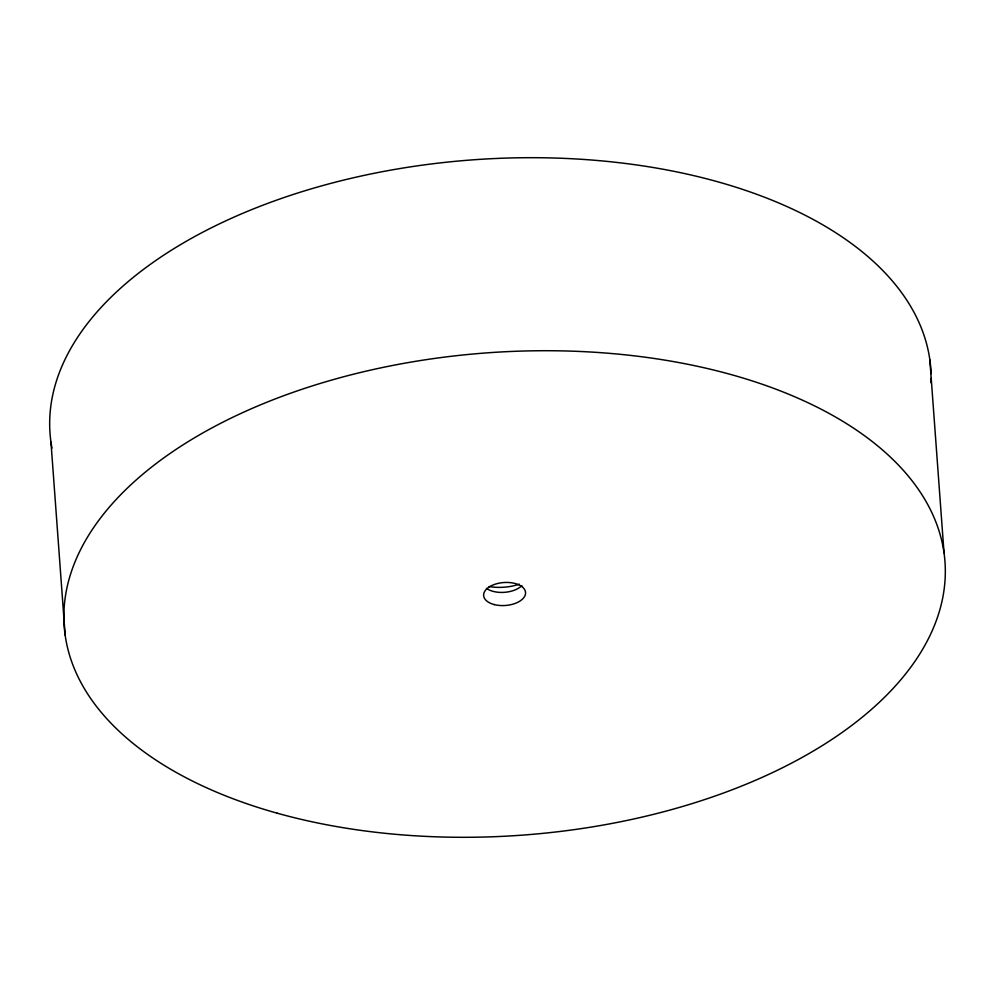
<?xml version="1.0" encoding="UTF-8"?>
<svg xmlns="http://www.w3.org/2000/svg" width="995" height="995" viewBox="0 0 995 995"><rect width="100%" height="100%" fill="white"/><g stroke="black" fill="none" stroke-linecap="round" stroke-linejoin="round"><path stroke-width="1.49" d="M929.852 359.867L944.031 552.897M50.969 442.103L65.148 635.133M931.146 378.237A441.569 241.785 -4.2 0 1 931.071 382.851M51.964 448.173A441.569 241.785 -4.2 0 1 463.633 160.568A441.569 241.785 -4.2 0 1 931.071 373.635M519.303 584.177A35.745 19.577 -4.2 0 1 489.179 586.54M521.853 585.632A21.032 11.517 -4.2 0 1 486.493 588.393M277.195 813.189A441.569 241.785 -4.2 0 0 945.25 575.881A441.569 241.785 -4.2 0 0 291.324 392.963A441.569 241.785 -4.2 0 0 277.195 813.189M494.192 604.562A21.032 11.517 -4.2 0 0 525.571 592.871A21.032 11.517 -4.2 0 0 493.993 584.6A21.032 11.517 -4.2 0 0 494.192 604.562"/></g></svg>
